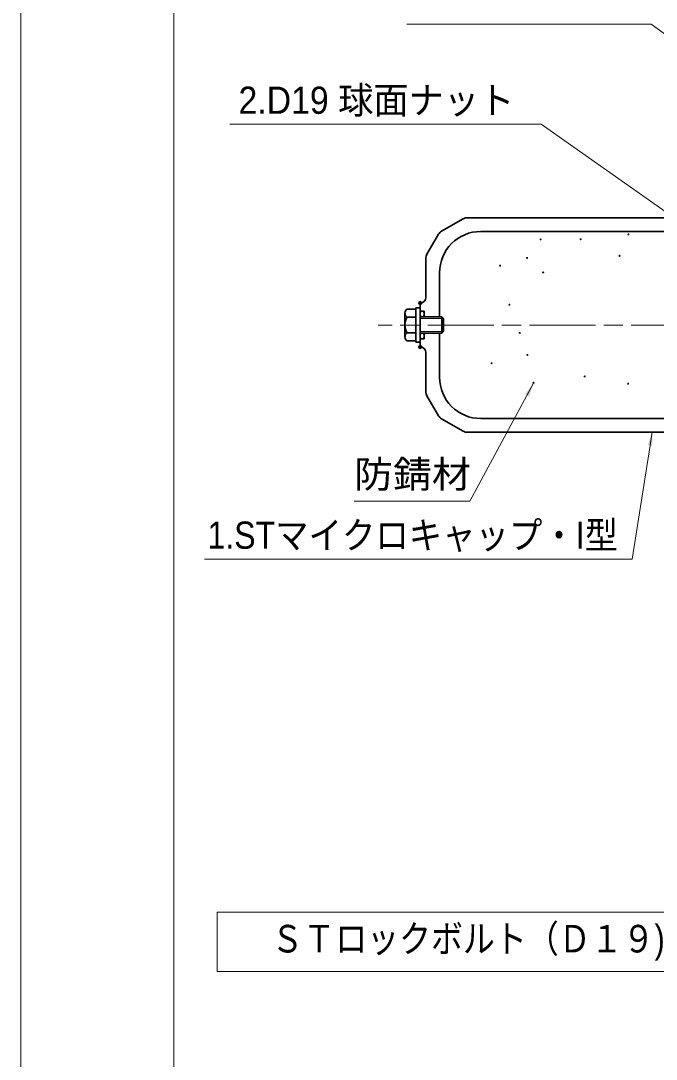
# Model space of a CAD drawing. Units: millimetres at full size, sheet at 1:2; details may follow other scales. Extents: x 1970 to 3652, y 1102 to 2290.
# Drawn here: x 1969.8 to 2201, y 1696.5 to 2074 of the extents above; entities that cross this region are included whole.
import ezdxf
from ezdxf.enums import TextEntityAlignment as Align

# ---------------------------------------------------------------- set-up
doc = ezdxf.new("R2010")
doc.units = ezdxf.units.MM
doc.header["$LTSCALE"] = 2
doc.header["$PDMODE"] = 32
doc.header["$PDSIZE"] = 1
doc.linetypes.add('CHAIN', pattern=[18.5, 12, -1.5, 3.5, -1.5])
doc.linetypes.add('CHAIN_DOUBLE_DASH', pattern=[23.5, 12, -1.5, 3.5, -1.5, 3.5, -1.5])
for name, color, linetype, lineweight in [('1外形線', 7, 'Continuous', 35), ('2細い実線', 3, 'Continuous', 20), ('4中心線', 1, 'CHAIN', 15), ('5想像線', 6, 'CHAIN_DOUBLE_DASH', 15), ('6寸法線', 4, 'Continuous', 13), ('7 枠・タイトル', 7, 'Continuous', 13), ('Defpoints_2', 7, 'Continuous', 13)]:
    doc.layers.add(name, color=color, linetype=linetype, lineweight=lineweight)
doc.styles.add('ＭＳ Ｐゴシック', font='')
doc.styles.get('ＭＳ Ｐゴシック').set_extended_font_data('MS PGothic')

# ---------------------------------------------------------------- blocks, each defined once
blk = doc.blocks.new('filled_arrow')
at = {"color": 0, "linetype": 'Continuous', "lineweight": -2}
blk.add_solid([(7.5, 1.25), (0, 0), (7.5, -1.25)], dxfattribs=at)

msp = doc.modelspace()

# ---------------------------------------------------------------- linework, layer by layer
at = {"layer": '1外形線'}
for p, q in [((2122.871, 1997.46), (2130.727, 2001.996)), ((2229.032, 2002.398), (2132.227, 2002.398)), ((2230.612, 1997.398), (2137.175, 1997.398)), ((2117.577, 1989.094), (2121.773, 1996.362)), ((2117.175, 1973.398), (2117.175, 1987.594)), ((2122.175, 1966.398), (2122.175, 1982.398)), ((2115.175, 1966.398), (2115.175, 1971.398)), ((2109.566, 1967.728), (2109.566, 1959.067)), ((2113.566, 1969.171), (2110.366, 1969.171)), ((2113.566, 1957.148), (2113.566, 1969.648)), ((2113.566, 1969.648), (2115.166, 1969.648)), ((2113.566, 1969.171), (2113.566, 1957.624)), ((2115.166, 1969.648), (2115.166, 1957.148)), ((2116.575, 1968.398), (2115.175, 1968.398)), ((2116.575, 1968.398), (2116.575, 1966.398)), ((2117.075, 1966.398), (2116.575, 1966.898)), ((2113.566, 1966.284), (2110.366, 1966.284)), ((2115.166, 1966.398), (2122.953, 1966.398)), ((2115.175, 1955.398), (2115.175, 1963.398)), ((2122.953, 1966.398), (2122.953, 1960.398)), ((2123.566, 1965.784), (2122.953, 1966.398)), ((2123.566, 1961.011), (2123.566, 1965.784)), ((2113.566, 1960.511), (2110.366, 1960.511)), ((2115.166, 1960.398), (2122.953, 1960.398)), ((2117.075, 1960.398), (2116.575, 1959.897)), ((2116.575, 1958.398), (2116.575, 1960.398)), ((2122.175, 1944.398), (2122.175, 1960.398)), ((2122.953, 1960.398), (2123.566, 1961.011)), ((2113.566, 1957.624), (2110.366, 1957.624)), ((2115.166, 1957.148), (2113.566, 1957.148)), ((2116.575, 1958.398), (2115.175, 1958.398)), ((2117.175, 1939.201), (2117.175, 1953.398)), ((2117.577, 1937.701), (2121.773, 1930.433)), ((2122.871, 1929.335), (2130.727, 1924.799)), ((2230.594, 1929.398), (2137.175, 1929.398)), ((2229.032, 1924.398), (2132.227, 1924.398))]:
    msp.add_line(p, q, dxfattribs=at)
for centre, radius, start, end in [((2132.227, 1999.398), 3, 90, 120), ((2124.371, 1994.862), 3, 120, 150), ((2137.175, 1982.398), 15, 90, 180), ((2120.175, 1987.594), 3, 150, 180), ((2115.175, 1973.398), 2, 270, 0), ((2111.269, 1967.728), 1.702, 122.0046, 237.99539), ((2115.175, 1963.398), 5.608, 149.02089, 210.97911), ((2111.269, 1959.067), 1.702, 122.0046, 237.99539), ((2115.175, 1953.398), 2, 0, 90), ((2137.175, 1944.398), 15, 180, 270), ((2120.175, 1939.201), 3, 180, 210), ((2124.371, 1931.933), 3, 210, 240), ((2132.227, 1927.398), 3, 240, 270)]:
    msp.add_arc(centre, radius, start, end, dxfattribs=at)
for p in [(2115.175, 1971.398), (2115.175, 1955.398)]:
    msp.add_point(p, dxfattribs=at)
at = {"layer": '2細い実線'}
for p, q in [((2123.566, 1965.784), (2115.166, 1965.784)), ((2121.561, 1966.398), (2122.175, 1966.398)), ((2123.566, 1961.011), (2115.166, 1961.011)), ((2121.561, 1960.398), (2122.175, 1960.398))]:
    msp.add_line(p, q, dxfattribs=at)
at = {"layer": '2細い実線', "color": 2}
for centre in [(2158.933, 1994.513), (2173.506, 1994.562), (2190.882, 1996.352), (2154.015, 1987.766), (2187.668, 1988.546), (2144.211, 1984.98), (2159.869, 1982.51), (2147.604, 1970.776), (2151.341, 1960.516), (2141.105, 1949.491), (2174.989, 1944.702), (2156.361, 1942.421), (2190.77, 1942.058)]:
    msp.add_circle(centre, 0.2, dxfattribs=at)
at = {"layer": '2細い実線'}
msp.add_circle((2154.145, 1952.533), 0.2, dxfattribs=at)
at = {"layer": '4中心線'}
msp.add_line((3547.897, 1963.387), (2099.798, 1963.387), dxfattribs=at)
at = {"layer": '5想像線'}
for centre, major_axis in [((2115.853, 1967.381), (0, 1.016)), ((2115.853, 1959.414), (0, -1.016))]:
    msp.add_ellipse(centre, major_axis=major_axis, ratio=0.688699, dxfattribs=at)
at = {"layer": '6寸法線'}
for points in [[(2276.662, 2016.726), (2272.61, 2019.655), (2199.223, 2072.701), (2110.28, 2072.701)], [(2236.641, 1981.863), (2232.554, 1984.742), (2159.178, 2036.43), (2045.867, 2036.43)], [(2156.357, 1942.219), (2153.982, 1937.82), (2133.19, 1899.305), (2091.12, 1899.305)], [(2199.572, 1924.592), (2198.792, 1919.654), (2192.262, 1878.321), (2036.707, 1878.321)]]:
    msp.add_lwpolyline(points, dxfattribs=at)
at = {"layer": '7 枠・タイトル'}
for p, q in [((2025.479, 1139.719), (2025.479, 2253.272)), ((2041.317, 1750.004), (2347, 1750.004)), ((2041.317, 1750.004), (2041.317, 1728.433)), ((2041.317, 1728.433), (2347, 1728.433))]:
    msp.add_line(p, q, dxfattribs=at)
at = {"layer": 'Defpoints_2'}
msp.add_lwpolyline([(1969.828, 1102.495), (3651.828, 1102.495), (3651.828, 2290.495), (1969.828, 2290.495)], close=True, dxfattribs=at)

# ---------------------------------------------------------------- block references
at = {"layer": '6寸法線', "xscale": 0.667, "yscale": 0.667}
for p, rotation in [((2156.357, 1942.219), 241.6), ((2199.572, 1924.592), 261)]:
    msp.add_blockref('filled_arrow', p, dxfattribs=dict(at, rotation=rotation))

# ---------------------------------------------------------------- texts
at = {"layer": '6寸法線', "color": 7, "style": 'ＭＳ Ｐゴシック'}
for s, width, p in [('2.D19 球面ナット', 0.95, (2049.04, 2037.194)), ('防錆材', 1.05, (2091.057, 1901.23)), ('1.STマイクロキャップ・I型', 0.9, (2037.768, 1879.086))]:
    msp.add_text(s, height=9.897, dxfattribs=dict(at, width=width)).set_placement(p, align=Align.BOTTOM_LEFT)
at = {"layer": '7 枠・タイトル', "style": 'ＭＳ Ｐゴシック', "width": 0.85}
msp.add_text('ＳＴロックボルト（Ｄ１９)メッキ(本設) ： 部品図', height=10.02, dxfattribs=at).set_placement((2060.988, 1732.296), align=Align.BOTTOM_LEFT)

doc.saveas('drawing.dxf')
